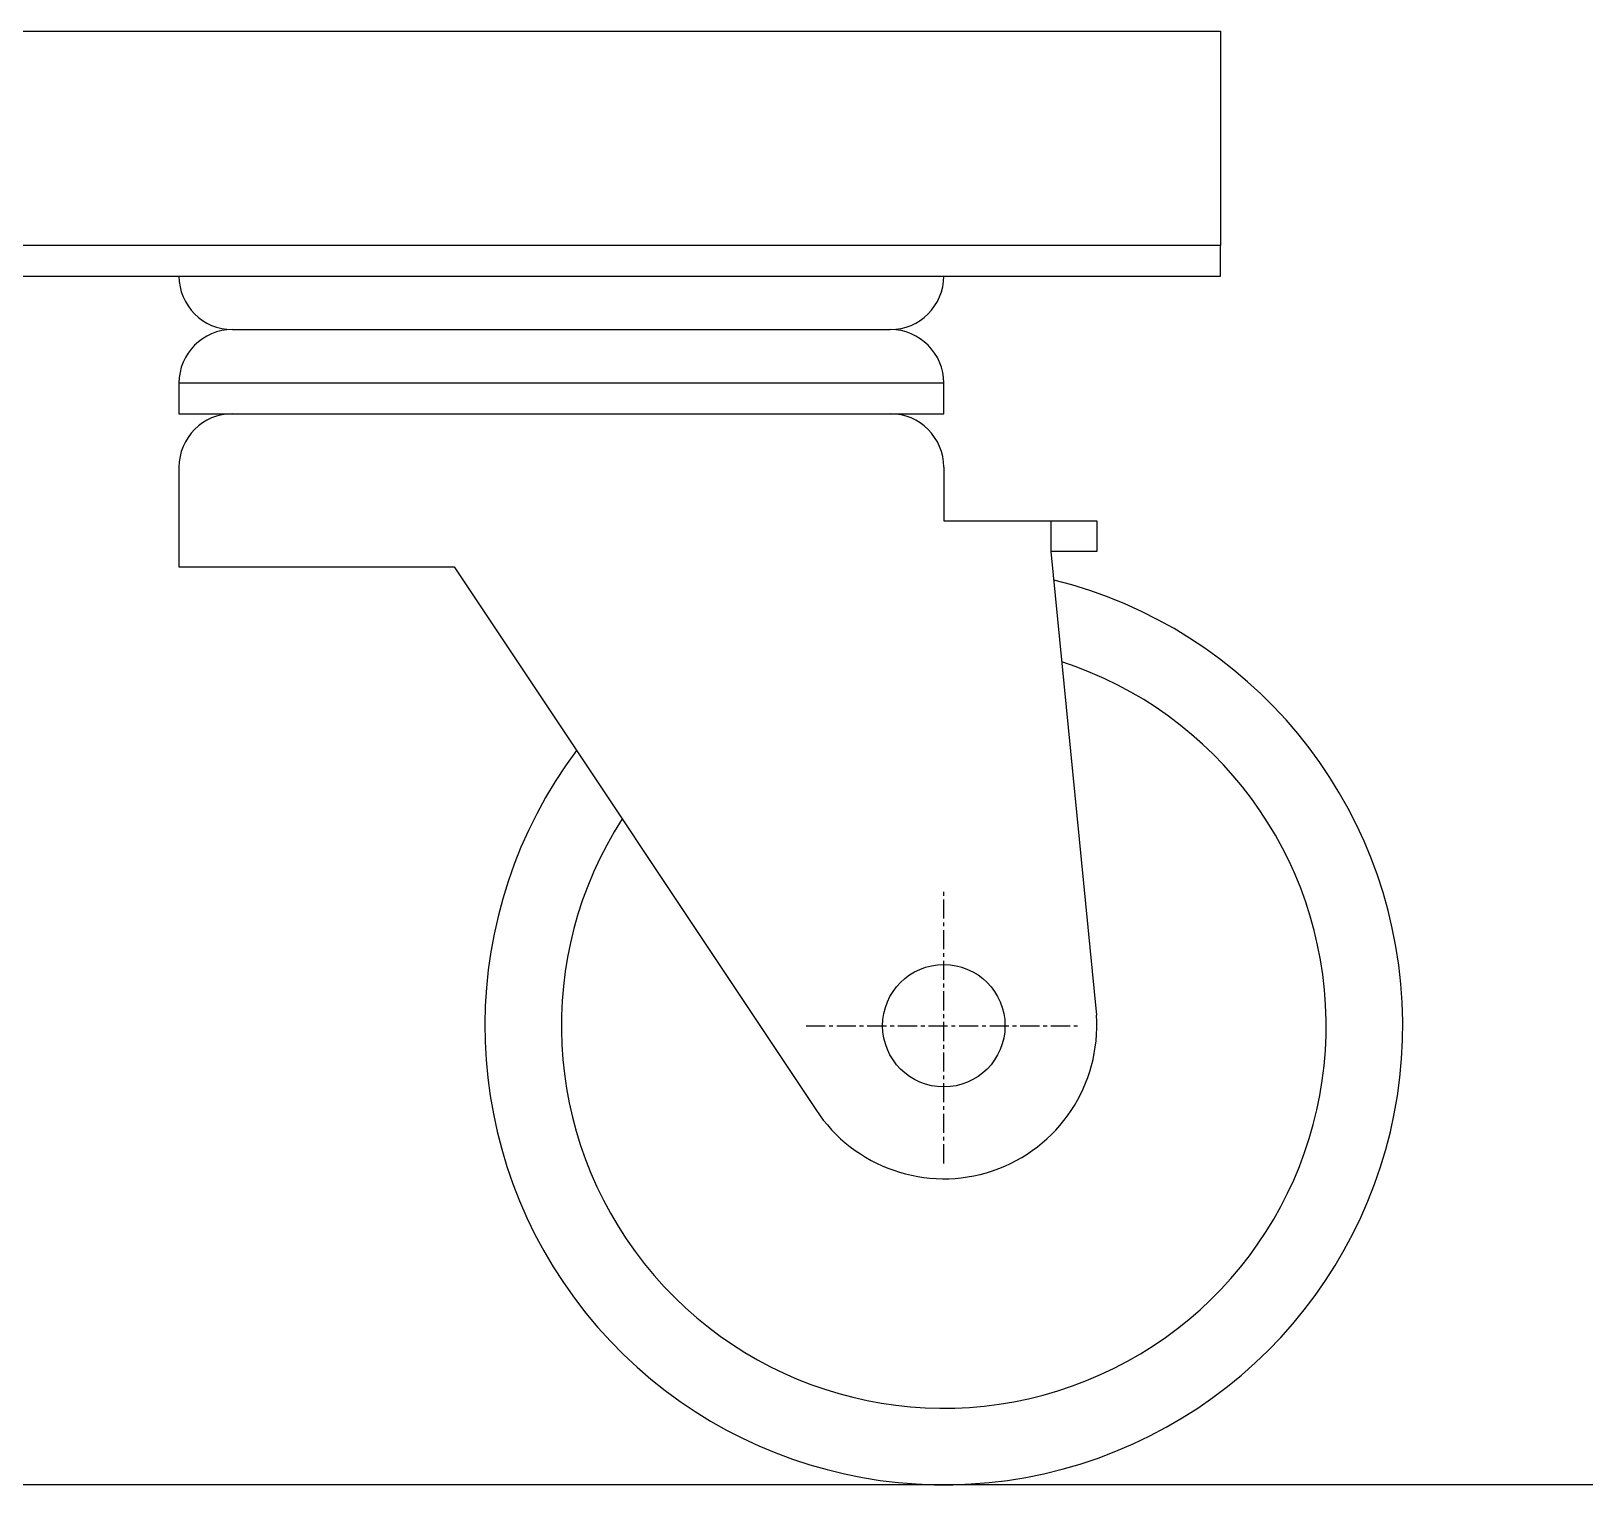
# Model space of a CAD drawing. Extents: x 1 to 226, y 0 to 337.
# Drawn here: x 124 to 226.1, y 37.8 to 132.8 of the extents above; entities that cross this region are included whole.
import ezdxf

# ---------------------------------------------------------------- set-up
doc = ezdxf.new("R2010")
doc.units = 0
doc.linetypes.add('CENTER', pattern=[2, 1.25, -0.25, 0.25, -0.25])
doc.layers.get('0').update_dxf_attribs({"linetype": 'CONTINUOUS'})

msp = doc.modelspace()

# ---------------------------------------------------------------- linework, layer by layer
at = {"color": 7, "linetype": 'CONTINUOUS'}
for p, q in [((76.74, 132.83), (201.74, 132.83)), ((201.74, 132.83), (201.74, 118.83)), ((201.74, 118.83), (116.74, 118.83)), ((201.74, 116.83), (201.74, 118.83)), ((117.44, 116.83), (201.74, 116.83)), ((137.15, 113.33), (180.15, 113.33)), ((183.65, 109.83), (133.65, 109.83)), ((133.65, 109.83), (133.65, 107.83)), ((183.65, 107.83), (183.65, 109.83)), ((133.65, 107.83), (183.65, 107.83)), ((133.65, 104.33), (133.65, 97.83)), ((183.65, 104.33), (183.65, 100.83)), ((183.65, 100.83), (193.65, 100.83)), ((190.65, 100.83), (190.65, 98.83)), ((193.65, 100.83), (193.65, 98.83)), ((193.65, 98.83), (190.65, 98.83)), ((190.65, 98.83), (193.63, 68.53)), ((133.65, 97.83), (151.65, 97.83)), ((151.65, 97.83), (175.28, 62.36)), ((226.07, 37.83), (120.24, 37.83))]:
    msp.add_line(p, q, dxfattribs=at)
at = {"color": 1, "linetype": 'CENTER'}
for p, q in [((183.65, 58.83), (183.65, 76.83)), ((174.65, 67.83), (192.65, 67.83))]:
    msp.add_line(p, q, dxfattribs=at)
at = {"color": 7, "linetype": 'CONTINUOUS'}
msp.add_circle((183.65, 67.83), 4, dxfattribs=at)
for centre, radius, start, end in [((137.15, 116.83), 3.5, 180, 270), ((180.15, 116.83), 3.5, 270, 360), ((137.15, 109.83), 3.5, 90, 180), ((180.15, 109.83), 3.5, 360, 90), ((137.15, 104.33), 3.5, 90, 180), ((180.15, 104.33), 3.5, 360, 90), ((183.65, 67.83), 30, 143.1404, 76.1451), ((183.65, 67.83), 25, 147.2472, 72.04), ((183.65, 67.83), 10, 213.1735, 4.0193)]:
    msp.add_arc(centre, radius, start, end, dxfattribs=at)

doc.saveas('drawing.dxf')
